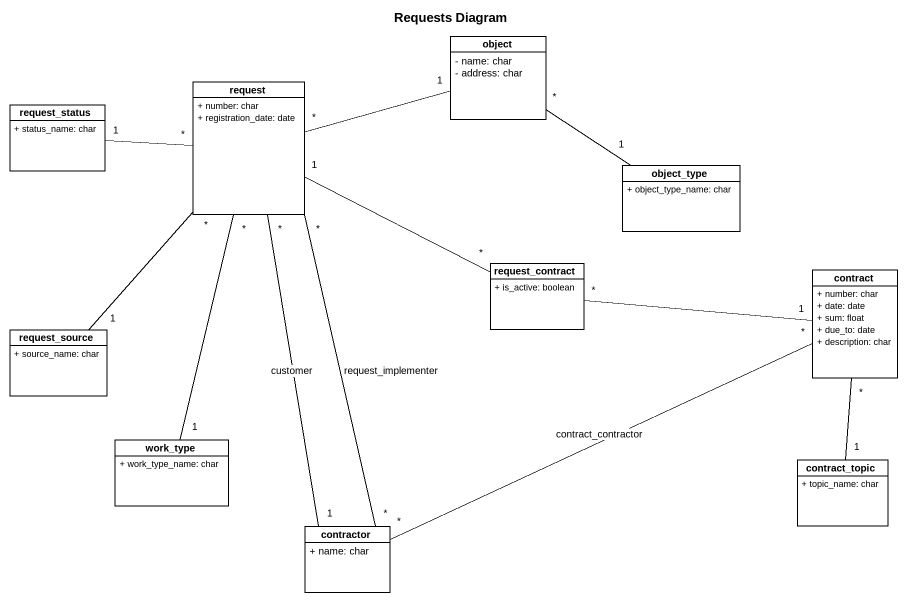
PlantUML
@startuml
title Requests Diagram
hide circle
hide empty members
skinparam classAttributeIconSize 0
class "object" as object_ {
  - name: char
  - address: char
}
class request {
  + number: char
  + registration_date: date
}
class request_status {
  + status_name: char
}
class object_type {
  + object_type_name: char
}
class request_contract {
  + is_active: boolean
}
class contract {
  + number: char
  + date: date
  + sum: float
  + due_to: date
  + description: char
}
class request_source {
  + source_name: char
}
class work_type {
  + work_type_name: char
}
class contract_topic {
  + topic_name: char
}
class contractor {
  + name: char
}
object_ "1" -left- "*" request
object_ "*" -- "1" object_type
request "*" -- "1" request_source
request "*" -- "1" work_type
request "*" -- "1" contractor : customer
request "*" -- "*" contractor : request_implementer
request_status "1" -right- "*" request
request_contract "*" -left- "1" request
request_contract "*" -right- "1" contract
contract "*" -- "1" contract_topic
contract "*" -left- "*" contractor : contract_contractor
@enduml
